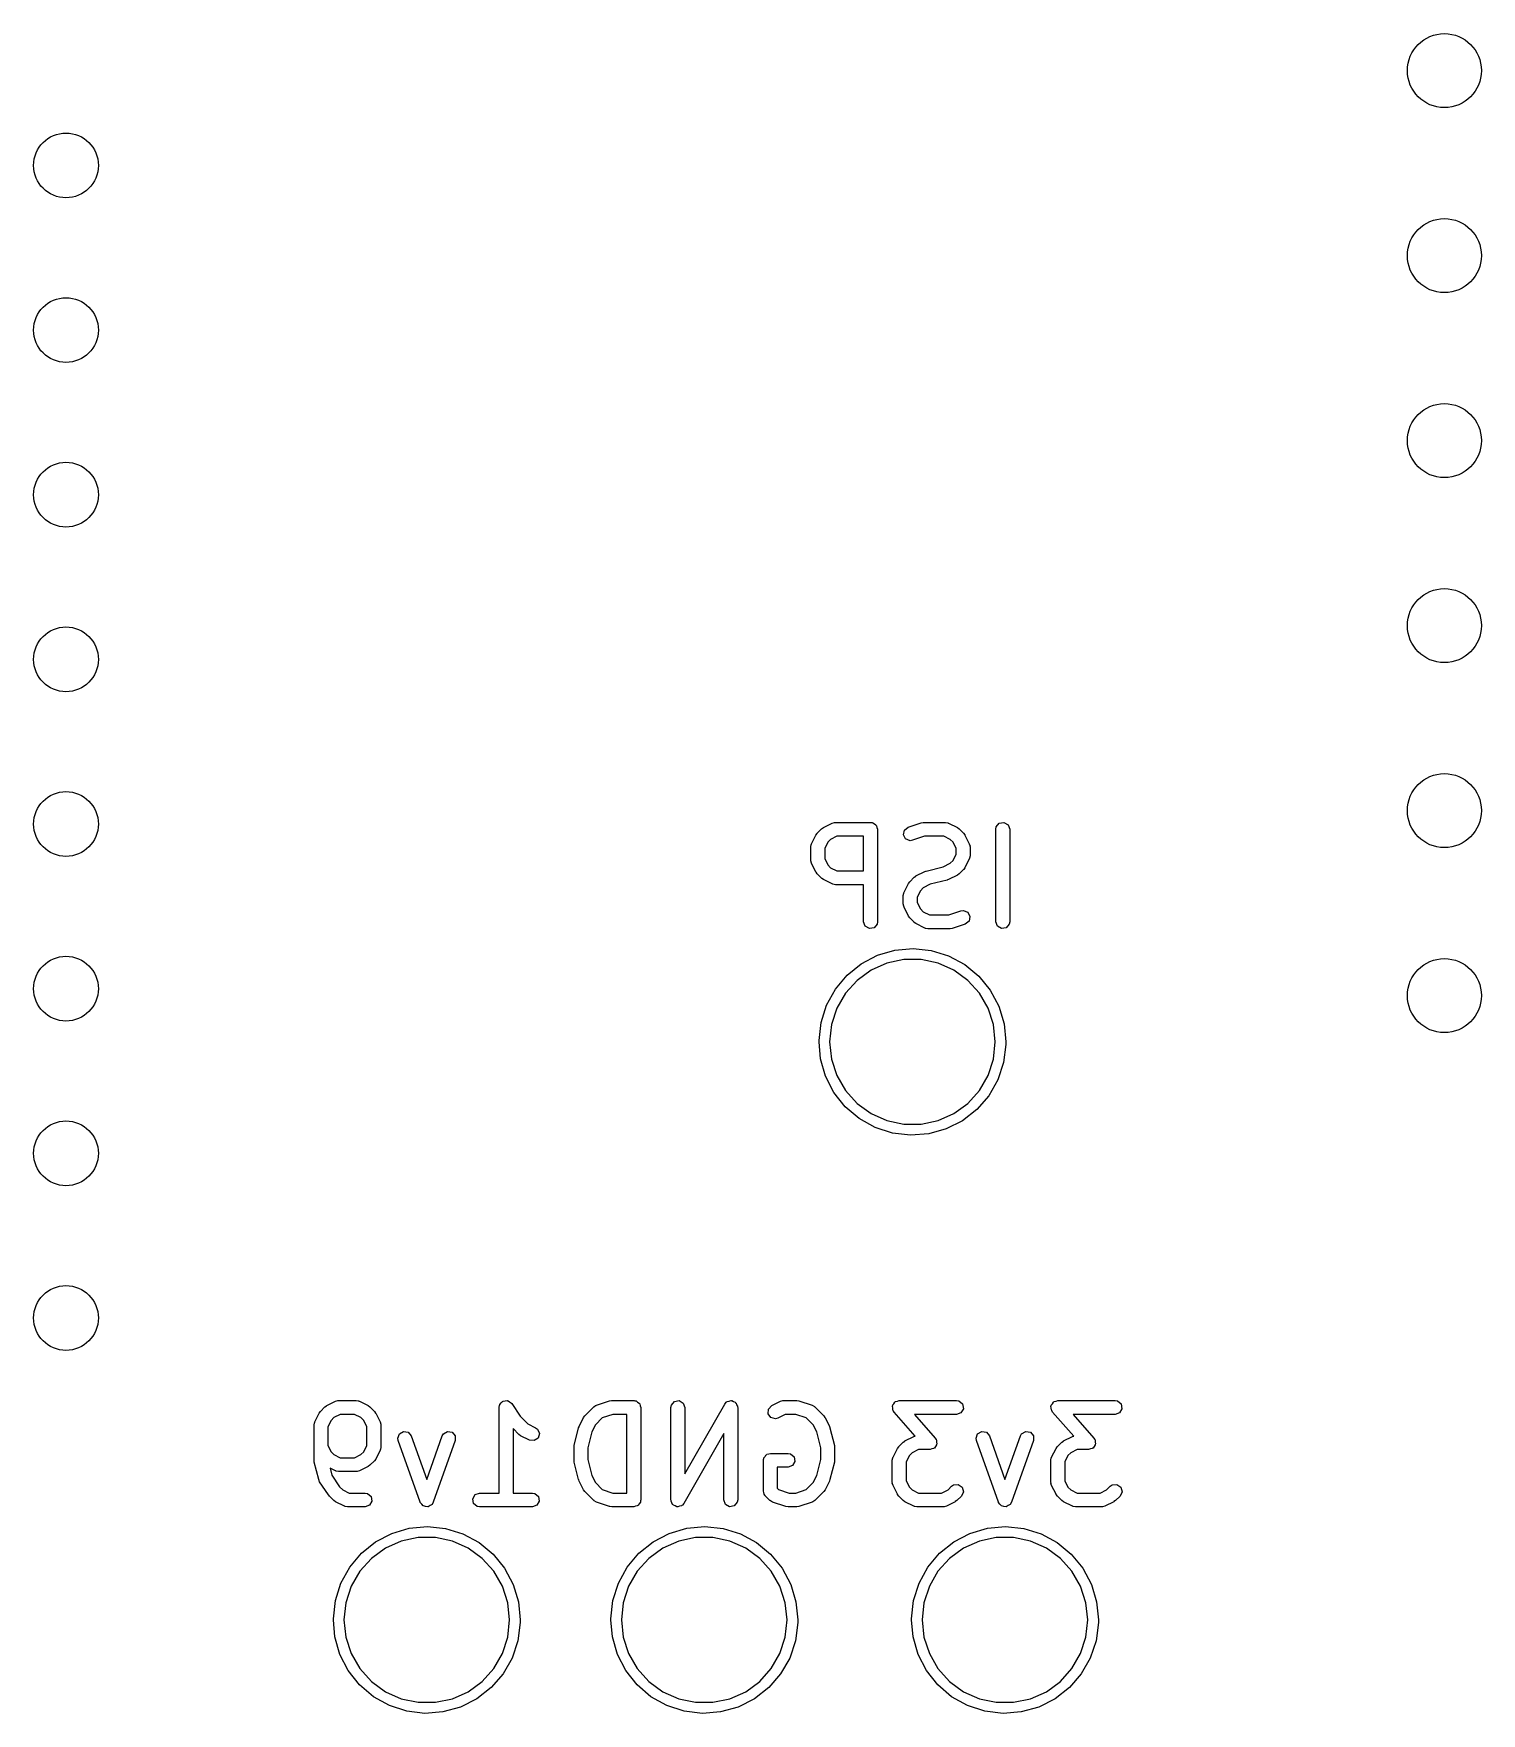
# Model space of a CAD drawing. Extents: x 4.55 to 6.23, y -4.66 to -2.22.
# Drawn here: x 5.61 to 6.226, y -4.656 to -3.941 of the extents above; entities that cross this region are included whole.
import ezdxf

# ---------------------------------------------------------------- set-up
doc = ezdxf.new("R2010")
doc.units = 0
doc.header["$MEASUREMENT"] = 0
doc.layers.add('BLACK', color=7, linetype='CONTINUOUS')

msp = doc.modelspace()

# ---------------------------------------------------------------- linework, layer by layer
at = {"layer": 'BLACK', "linetype": 'CONTINUOUS'}
for p, q in [((5.9413, -4.2858), (5.94318, -4.28205)), ((5.94318, -4.28205), (5.9437, -4.28134)), ((5.9437, -4.28134), (5.94373, -4.28128)), ((5.94373, -4.28128), (5.94561, -4.27941)), ((5.94561, -4.27941), (5.94633, -4.2789)), ((5.94633, -4.2789), (5.94637, -4.27886)), ((5.94637, -4.27886), (5.95012, -4.27698)), ((5.95214, -4.28257), (5.94944, -4.28392)), ((5.95012, -4.27698), (5.95111, -4.27669)), ((5.95111, -4.27669), (5.95128, -4.27673)), ((5.95128, -4.27673), (5.95144, -4.27667)), ((5.95144, -4.27667), (5.96644, -4.27667)), ((5.96349, -4.28257), (5.95214, -4.28257)), ((5.96349, -4.29729), (5.96349, -4.28257)), ((5.96644, -4.27667), (5.96683, -4.27674)), ((5.96683, -4.27674), (5.96695, -4.27671)), ((5.96695, -4.27671), (5.96707, -4.27678)), ((5.96707, -4.27678), (5.96745, -4.27685)), ((5.96745, -4.27685), (5.96804, -4.27734)), ((5.96804, -4.27734), (5.9687, -4.27772)), ((5.9687, -4.27772), (5.96879, -4.27797)), ((5.96879, -4.27797), (5.969, -4.27814)), ((5.969, -4.27814), (5.96913, -4.2789)), ((5.96913, -4.2789), (5.96939, -4.27962)), ((5.96939, -4.27962), (5.96939, -4.31899)), ((5.98039, -4.28193), (5.9808, -4.27995)), ((5.98136, -4.28371), (5.98039, -4.28193)), ((5.9808, -4.27995), (5.98238, -4.27869)), ((5.98238, -4.27869), (5.98801, -4.27682)), ((5.98942, -4.28257), (5.98425, -4.2843)), ((5.98801, -4.27682), (5.98888, -4.27669)), ((5.98888, -4.27669), (5.98894, -4.27667)), ((5.98894, -4.27667), (5.99831, -4.27667)), ((5.99762, -4.28257), (5.98942, -4.28257)), ((6.00031, -4.28392), (5.99762, -4.28257)), ((5.99831, -4.27667), (5.99932, -4.27685)), ((5.99932, -4.27685), (5.99946, -4.27696)), ((5.99946, -4.27696), (5.99963, -4.27698)), ((5.99963, -4.27698), (6.00338, -4.27886)), ((6.00338, -4.27886), (6.00409, -4.27938)), ((6.00409, -4.27938), (6.00415, -4.27941)), ((6.00415, -4.27941), (6.00602, -4.28128)), ((6.00602, -4.28128), (6.00653, -4.28201)), ((6.00653, -4.28201), (6.00658, -4.28205)), ((6.00658, -4.28205), (6.00845, -4.2858)), ((6.01973, -4.27962), (6.01991, -4.27861)), ((6.01973, -4.31899), (6.01973, -4.27962)), ((6.01991, -4.27861), (6.02121, -4.27706)), ((6.02121, -4.27706), (6.0232, -4.27671)), ((6.0232, -4.27671), (6.02495, -4.27772)), ((6.02495, -4.27772), (6.02564, -4.27962)), ((6.02564, -4.27962), (6.02564, -4.31899)), ((5.94099, -4.28712), (5.94117, -4.28611)), ((5.94099, -4.29274), (5.94099, -4.28712)), ((5.94117, -4.28611), (5.94128, -4.28598)), ((5.94128, -4.28598), (5.9413, -4.2858)), ((5.94825, -4.28512), (5.9469, -4.28782)), ((5.9469, -4.28782), (5.9469, -4.29205)), ((5.94944, -4.28392), (5.94825, -4.28512)), ((5.98323, -4.28445), (5.98136, -4.28371)), ((5.98425, -4.2843), (5.98323, -4.28445)), ((6.00151, -4.28512), (6.00031, -4.28392)), ((6.00286, -4.28782), (6.00151, -4.28512)), ((6.00286, -4.29017), (6.00286, -4.28782)), ((6.00845, -4.2858), (6.00875, -4.28678)), ((6.00875, -4.28678), (6.0087, -4.28695)), ((6.0087, -4.28695), (6.00876, -4.28712)), ((6.00876, -4.28712), (6.00876, -4.29087)), ((5.94105, -4.29291), (5.94099, -4.29274)), ((5.94101, -4.29308), (5.94105, -4.29291)), ((5.9413, -4.29407), (5.94101, -4.29308)), ((5.94318, -4.29781), (5.9413, -4.29407)), ((5.9469, -4.29205), (5.94825, -4.29475)), ((5.94825, -4.29475), (5.94944, -4.29594)), ((5.94944, -4.29594), (5.95214, -4.29729)), ((5.9901, -4.29738), (5.99728, -4.29558)), ((5.99728, -4.29558), (6.00031, -4.29407)), ((6.00031, -4.29407), (6.00151, -4.29287)), ((6.00151, -4.29287), (6.00286, -4.29017)), ((6.00602, -4.29671), (6.00415, -4.29858)), ((6.00605, -4.29665), (6.00602, -4.29671)), ((6.00658, -4.29594), (6.00605, -4.29665)), ((6.00845, -4.29219), (6.00658, -4.29594)), ((6.00847, -4.29202), (6.00845, -4.29219)), ((6.00859, -4.29188), (6.00847, -4.29202)), ((6.00876, -4.29087), (6.00859, -4.29188)), ((5.94323, -4.29786), (5.94318, -4.29781)), ((5.94373, -4.29858), (5.94323, -4.29786)), ((5.94561, -4.30046), (5.94373, -4.29858)), ((5.94566, -4.30048), (5.94561, -4.30046)), ((5.94637, -4.30101), (5.94566, -4.30048)), ((5.95012, -4.30288), (5.94637, -4.30101)), ((5.9503, -4.3029), (5.95012, -4.30288)), ((5.95043, -4.30302), (5.9503, -4.3029)), ((5.95144, -4.3032), (5.95043, -4.30302)), ((5.96349, -4.3032), (5.95144, -4.3032)), ((5.95214, -4.29729), (5.96349, -4.29729)), ((5.96349, -4.31899), (5.96349, -4.3032)), ((5.98067, -4.30642), (5.98255, -4.30267)), ((5.98255, -4.30267), (5.98307, -4.30196)), ((5.98307, -4.30196), (5.9831, -4.30191)), ((5.9831, -4.30191), (5.98498, -4.30003)), ((5.98498, -4.30003), (5.9857, -4.29952)), ((5.9857, -4.29952), (5.98574, -4.29948)), ((5.98574, -4.29948), (5.98949, -4.2976)), ((5.99184, -4.30303), (5.98881, -4.30455)), ((5.98949, -4.2976), (5.98998, -4.29746)), ((5.98998, -4.29746), (5.9901, -4.29738)), ((5.99903, -4.30123), (5.99184, -4.30303)), ((5.99914, -4.30116), (5.99903, -4.30123)), ((5.99963, -4.30101), (5.99914, -4.30116)), ((6.00338, -4.29914), (5.99963, -4.30101)), ((6.00343, -4.29909), (6.00338, -4.29914)), ((6.00415, -4.29858), (6.00343, -4.29909)), ((5.98036, -4.30774), (5.98054, -4.30673)), ((5.98036, -4.31149), (5.98036, -4.30774)), ((5.98054, -4.30673), (5.98065, -4.3066)), ((5.98065, -4.3066), (5.98067, -4.30642)), ((5.98762, -4.30574), (5.98627, -4.30844)), ((5.98627, -4.30844), (5.98627, -4.3108)), ((5.98627, -4.3108), (5.98762, -4.31349)), ((5.98881, -4.30455), (5.98762, -4.30574)), ((5.98042, -4.31166), (5.98036, -4.31149)), ((5.98038, -4.31183), (5.98042, -4.31166)), ((5.98067, -4.31281), (5.98038, -4.31183)), ((5.98255, -4.31656), (5.98067, -4.31281)), ((5.9826, -4.31661), (5.98255, -4.31656)), ((5.9831, -4.31733), (5.9826, -4.31661)), ((5.98498, -4.3192), (5.9831, -4.31733)), ((5.98762, -4.31349), (5.98881, -4.31469)), ((5.98881, -4.31469), (5.99151, -4.31604)), ((5.99151, -4.31604), (5.99971, -4.31604)), ((5.99971, -4.31604), (6.00488, -4.31432)), ((6.00488, -4.31432), (6.00589, -4.31416)), ((6.00589, -4.31416), (6.00777, -4.31491)), ((6.00777, -4.31491), (6.00873, -4.31668)), ((6.00873, -4.31668), (6.00833, -4.31866)), ((5.96418, -4.32089), (5.96349, -4.31899)), ((5.96593, -4.3219), (5.96418, -4.32089)), ((5.96792, -4.32155), (5.96593, -4.3219)), ((5.96922, -4.32), (5.96792, -4.32155)), ((5.96939, -4.31899), (5.96922, -4.32)), ((5.98503, -4.31923), (5.98498, -4.3192)), ((5.98574, -4.31976), (5.98503, -4.31923)), ((5.98949, -4.32163), (5.98574, -4.31976)), ((5.98967, -4.32165), (5.98949, -4.32163)), ((5.9898, -4.32177), (5.98967, -4.32165)), ((5.99081, -4.32194), (5.9898, -4.32177)), ((6.00019, -4.32194), (5.99081, -4.32194)), ((6.00025, -4.32192), (6.00019, -4.32194)), ((6.00112, -4.32179), (6.00025, -4.32192)), ((6.00675, -4.31992), (6.00112, -4.32179)), ((6.00833, -4.31866), (6.00675, -4.31992)), ((6.02042, -4.32089), (6.01973, -4.31899)), ((6.02217, -4.3219), (6.02042, -4.32089)), ((6.02416, -4.32155), (6.02217, -4.3219)), ((6.02546, -4.32), (6.02416, -4.32155)), ((6.02564, -4.31899), (6.02546, -4.32)), ((5.96936, -4.33321), (5.9768, -4.33102)), ((5.9768, -4.33102), (5.98453, -4.33032)), ((5.98453, -4.33032), (5.99225, -4.33113)), ((5.99225, -4.33113), (5.99966, -4.33342)), ((5.95643, -4.34167), (5.96248, -4.33681)), ((5.96664, -4.33957), (5.96068, -4.3439)), ((5.96248, -4.33681), (5.96936, -4.33321)), ((5.97336, -4.33657), (5.96664, -4.33957)), ((5.98057, -4.33504), (5.97336, -4.33657)), ((5.98793, -4.33504), (5.98057, -4.33504)), ((5.99514, -4.33657), (5.98793, -4.33504)), ((6.00187, -4.33957), (5.99514, -4.33657)), ((5.99966, -4.33342), (6.00649, -4.33711)), ((6.00783, -4.3439), (6.00187, -4.33957)), ((6.00649, -4.33711), (6.01247, -4.34206)), ((5.95144, -4.34761), (5.95643, -4.34167)), ((5.96068, -4.3439), (5.95575, -4.34937)), ((6.01276, -4.34937), (6.00783, -4.3439)), ((6.01247, -4.34206), (6.01737, -4.34807)), ((5.9477, -4.35441), (5.95144, -4.34761)), ((5.95575, -4.34937), (5.95207, -4.35575)), ((6.01644, -4.35575), (6.01276, -4.34937)), ((6.01737, -4.34807), (6.02102, -4.35493)), ((5.94536, -4.36181), (5.9477, -4.35441)), ((5.95207, -4.35575), (5.94979, -4.36275)), ((6.01871, -4.36275), (6.01644, -4.35575)), ((6.02102, -4.35493), (6.02326, -4.36236)), ((5.94449, -4.36952), (5.94536, -4.36181)), ((5.94979, -4.36275), (5.94902, -4.37008)), ((6.01948, -4.37008), (6.01871, -4.36275)), ((6.02326, -4.36236), (6.02402, -4.37008)), ((5.94454, -4.37008), (5.94449, -4.36952)), ((5.94514, -4.37726), (5.94454, -4.37008)), ((5.94902, -4.37008), (5.94979, -4.3774)), ((6.01871, -4.3774), (6.01948, -4.37008)), ((6.024, -4.37119), (6.02303, -4.37889)), ((6.02402, -4.37008), (6.024, -4.37119)), ((5.94728, -4.38472), (5.94514, -4.37726)), ((5.94979, -4.3774), (5.95207, -4.38441)), ((6.01644, -4.38441), (6.01871, -4.3774)), ((6.02303, -4.37889), (6.02058, -4.38625)), ((5.95083, -4.39162), (5.94728, -4.38472)), ((5.95207, -4.38441), (5.95575, -4.39079)), ((6.01276, -4.39079), (6.01644, -4.38441)), ((6.02058, -4.38625), (6.01674, -4.393)), ((5.95565, -4.3977), (5.95083, -4.39162)), ((5.95575, -4.39079), (5.96068, -4.39626)), ((5.96068, -4.39626), (5.96664, -4.40059)), ((6.00187, -4.40059), (6.00783, -4.39626)), ((6.00783, -4.39626), (6.01276, -4.39079)), ((6.01674, -4.393), (6.01167, -4.39887)), ((5.96156, -4.40273), (5.95565, -4.3977)), ((5.96833, -4.40652), (5.96156, -4.40273)), ((5.96664, -4.40059), (5.97336, -4.40359)), ((5.97336, -4.40359), (5.98057, -4.40512)), ((5.98793, -4.40512), (5.99514, -4.40359)), ((5.99514, -4.40359), (6.00187, -4.40059)), ((6.00556, -4.40365), (5.99863, -4.40715)), ((6.01167, -4.39887), (6.00556, -4.40365)), ((5.97571, -4.40891), (5.96833, -4.40652)), ((5.98342, -4.40983), (5.97571, -4.40891)), ((5.98057, -4.40512), (5.98793, -4.40512)), ((5.99116, -4.40924), (5.98342, -4.40983)), ((5.99863, -4.40715), (5.99116, -4.40924)), ((5.73235, -4.52735), (5.73423, -4.52547)), ((5.73423, -4.52547), (5.73495, -4.52496)), ((5.73495, -4.52496), (5.73499, -4.52492)), ((5.73499, -4.52492), (5.73874, -4.52304)), ((5.73874, -4.52304), (5.73973, -4.52275)), ((5.73973, -4.52275), (5.7399, -4.52279)), ((5.7399, -4.52279), (5.74006, -4.52273)), ((5.74006, -4.52273), (5.74756, -4.52273)), ((5.74756, -4.52273), (5.74857, -4.52291)), ((5.74857, -4.52291), (5.74871, -4.52302)), ((5.74871, -4.52302), (5.74888, -4.52304)), ((5.74888, -4.52304), (5.75263, -4.52492)), ((5.75263, -4.52492), (5.75334, -4.52544)), ((5.75334, -4.52544), (5.7534, -4.52547)), ((5.7534, -4.52547), (5.75528, -4.52735)), ((5.80835, -4.52568), (5.80853, -4.52467)), ((5.80835, -4.5621), (5.80835, -4.52568)), ((5.80853, -4.52467), (5.80864, -4.52454)), ((5.80864, -4.52454), (5.80866, -4.52438)), ((5.80866, -4.52438), (5.80928, -4.52378)), ((5.80928, -4.52378), (5.80983, -4.52313)), ((5.80983, -4.52313), (5.81, -4.5231)), ((5.81, -4.5231), (5.81012, -4.52298)), ((5.81012, -4.52298), (5.81097, -4.52293)), ((5.81097, -4.52293), (5.81182, -4.52278)), ((5.81182, -4.52278), (5.81196, -4.52286)), ((5.81196, -4.52286), (5.81213, -4.52285)), ((5.81213, -4.52285), (5.81282, -4.52336)), ((5.81282, -4.52336), (5.81357, -4.52379)), ((5.81357, -4.52379), (5.81362, -4.52395)), ((5.81362, -4.52395), (5.81376, -4.52405)), ((5.81376, -4.52405), (5.81735, -4.52943)), ((5.84484, -4.52922), (5.84859, -4.52547)), ((5.84859, -4.52547), (5.84943, -4.52488)), ((5.84943, -4.52488), (5.8496, -4.52487)), ((5.8496, -4.52487), (5.84974, -4.52476)), ((5.84974, -4.52476), (5.85537, -4.52288)), ((5.85537, -4.52288), (5.85624, -4.52275)), ((5.85624, -4.52275), (5.8563, -4.52273)), ((5.8563, -4.52273), (5.86567, -4.52273)), ((5.86567, -4.52273), (5.86606, -4.5228)), ((5.86606, -4.5228), (5.86619, -4.52278)), ((5.86619, -4.52278), (5.8663, -4.52284)), ((5.8663, -4.52284), (5.86668, -4.52291)), ((5.86668, -4.52291), (5.86727, -4.5234)), ((5.86727, -4.5234), (5.86793, -4.52379)), ((5.86793, -4.52379), (5.86803, -4.52404)), ((5.86803, -4.52404), (5.86823, -4.52421)), ((5.86823, -4.52421), (5.86836, -4.52496)), ((5.86836, -4.52496), (5.86863, -4.52568)), ((5.86863, -4.52568), (5.86863, -4.56505)), ((5.88147, -4.52568), (5.88165, -4.52467)), ((5.88147, -4.56505), (5.88147, -4.52568)), ((5.88165, -4.52467), (5.88294, -4.52313)), ((5.88294, -4.52313), (5.88493, -4.52278)), ((5.88493, -4.52278), (5.88668, -4.52379)), ((5.88668, -4.52379), (5.88737, -4.52568)), ((5.88737, -4.55394), (5.90435, -4.52422)), ((5.88737, -4.52568), (5.88737, -4.55394)), ((5.90435, -4.52422), (5.90501, -4.52343)), ((5.90501, -4.52343), (5.90527, -4.52334)), ((5.90527, -4.52334), (5.90544, -4.52313)), ((5.90544, -4.52313), (5.90619, -4.52299)), ((5.90619, -4.52299), (5.9069, -4.52273)), ((5.9069, -4.52273), (5.90716, -4.52282)), ((5.90716, -4.52282), (5.90743, -4.52278)), ((5.90743, -4.52278), (5.90809, -4.52316)), ((5.90809, -4.52316), (5.90881, -4.52341)), ((5.90881, -4.52341), (5.90894, -4.52365)), ((5.90894, -4.52365), (5.90918, -4.52379)), ((5.90918, -4.52379), (5.90944, -4.5245)), ((5.90944, -4.5245), (5.90982, -4.52516)), ((5.90982, -4.52516), (5.90978, -4.52543)), ((5.90978, -4.52543), (5.90987, -4.52568)), ((5.90987, -4.52568), (5.90987, -4.56505)), ((5.92296, -4.52638), (5.92434, -4.52492)), ((5.92434, -4.52492), (5.92809, -4.52304)), ((5.92809, -4.52304), (5.92908, -4.52275)), ((5.92908, -4.52275), (5.92925, -4.52279)), ((5.92925, -4.52279), (5.92942, -4.52273)), ((5.92942, -4.52273), (5.93504, -4.52273)), ((5.93504, -4.52273), (5.93591, -4.52288)), ((5.93591, -4.52288), (5.93597, -4.52288)), ((5.93597, -4.52288), (5.9416, -4.52476)), ((5.9416, -4.52476), (5.9425, -4.52525)), ((5.9425, -4.52525), (5.94259, -4.5254)), ((5.94259, -4.5254), (5.94275, -4.52547)), ((5.94275, -4.52547), (5.9465, -4.52922)), ((5.97572, -4.52517), (5.97584, -4.52497)), ((5.97586, -4.52596), (5.97572, -4.52517)), ((5.97583, -4.52473), (5.97633, -4.52411)), ((5.97584, -4.52497), (5.97583, -4.52473)), ((5.97633, -4.52411), (5.97673, -4.52342)), ((5.97673, -4.52342), (5.97695, -4.52334)), ((5.97695, -4.52334), (5.9771, -4.52316)), ((5.9771, -4.52316), (5.97788, -4.523)), ((5.97788, -4.523), (5.97863, -4.52273)), ((5.97863, -4.52273), (6.003, -4.52273)), ((6.003, -4.52273), (6.00401, -4.52291)), ((6.00401, -4.52291), (6.00556, -4.52421)), ((6.00556, -4.52421), (6.00591, -4.5262)), ((6.04321, -4.52517), (6.04333, -4.52497)), ((6.04335, -4.52596), (6.04321, -4.52517)), ((6.04332, -4.52473), (6.04382, -4.52411)), ((6.04333, -4.52497), (6.04332, -4.52473)), ((6.04382, -4.52411), (6.04422, -4.52342)), ((6.04422, -4.52342), (6.04444, -4.52334)), ((6.04444, -4.52334), (6.04459, -4.52316)), ((6.04459, -4.52316), (6.04537, -4.523)), ((6.04537, -4.523), (6.04612, -4.52273)), ((6.04612, -4.52273), (6.07049, -4.52273)), ((6.07049, -4.52273), (6.0715, -4.52291)), ((6.0715, -4.52291), (6.07305, -4.52421)), ((6.07305, -4.52421), (6.0734, -4.5262)), ((5.72961, -4.53318), (5.72979, -4.53217)), ((5.72979, -4.53217), (5.7299, -4.53204)), ((5.7299, -4.53204), (5.72992, -4.53186)), ((5.72992, -4.53186), (5.7318, -4.52811)), ((5.7318, -4.52811), (5.73232, -4.5274)), ((5.73232, -4.5274), (5.73235, -4.52735)), ((5.73687, -4.53118), (5.73552, -4.53388)), ((5.73806, -4.52999), (5.73687, -4.53118)), ((5.74076, -4.52864), (5.73806, -4.52999)), ((5.74687, -4.52864), (5.74076, -4.52864)), ((5.74956, -4.52999), (5.74687, -4.52864)), ((5.75076, -4.53118), (5.74956, -4.52999)), ((5.75211, -4.53388), (5.75076, -4.53118)), ((5.75528, -4.52735), (5.75578, -4.52807)), ((5.75578, -4.52807), (5.75583, -4.52811)), ((5.75583, -4.52811), (5.7577, -4.53186)), ((5.7577, -4.53186), (5.758, -4.53285)), ((5.81735, -4.52943), (5.82055, -4.53263)), ((5.82055, -4.53263), (5.82387, -4.53429)), ((5.84241, -4.53374), (5.84428, -4.52999)), ((5.84428, -4.52999), (5.84481, -4.52928)), ((5.84481, -4.52928), (5.84484, -4.52922)), ((5.85227, -4.53014), (5.84935, -4.53306)), ((5.85678, -4.52864), (5.85227, -4.53014)), ((5.86272, -4.52864), (5.85678, -4.52864)), ((5.86272, -4.5621), (5.86272, -4.52864)), ((5.92284, -4.5284), (5.92296, -4.52638)), ((5.92404, -4.53002), (5.92284, -4.5284)), ((5.926, -4.53049), (5.92404, -4.53002)), ((5.92699, -4.5302), (5.926, -4.53049)), ((5.93011, -4.52864), (5.92699, -4.5302)), ((5.93456, -4.52864), (5.93011, -4.52864)), ((5.93907, -4.53014), (5.93456, -4.52864)), ((5.94199, -4.53306), (5.93907, -4.53014)), ((5.9465, -4.52922), (5.94701, -4.52994)), ((5.94701, -4.52994), (5.94705, -4.52999)), ((5.94705, -4.52999), (5.94893, -4.53374)), ((5.97587, -4.52675), (5.97586, -4.52596)), ((5.97605, -4.52704), (5.97587, -4.52675)), ((5.97607, -4.52716), (5.97605, -4.52704)), ((5.97618, -4.52725), (5.97607, -4.52716)), ((5.97641, -4.52763), (5.97618, -4.52725)), ((5.98537, -4.53787), (5.97641, -4.52763)), ((6.003, -4.52864), (5.98513, -4.52864)), ((5.98513, -4.52864), (5.99397, -4.53874)), ((6.0049, -4.52795), (6.003, -4.52864)), ((6.00591, -4.5262), (6.0049, -4.52795)), ((6.04337, -4.52675), (6.04335, -4.52596)), ((6.04354, -4.52704), (6.04337, -4.52675)), ((6.04356, -4.52716), (6.04354, -4.52704)), ((6.04367, -4.52725), (6.04356, -4.52716)), ((6.0439, -4.52763), (6.04367, -4.52725)), ((6.05286, -4.53787), (6.0439, -4.52763)), ((6.07049, -4.52864), (6.05263, -4.52864)), ((6.05263, -4.52864), (6.06146, -4.53874)), ((6.07239, -4.52795), (6.07049, -4.52864)), ((6.0734, -4.5262), (6.07239, -4.52795)), ((5.72961, -4.54818), (5.72961, -4.53318)), ((5.73552, -4.53388), (5.73552, -4.54186)), ((5.75211, -4.54186), (5.75211, -4.53388)), ((5.758, -4.53285), (5.75795, -4.53302)), ((5.75795, -4.53302), (5.75801, -4.53318)), ((5.75801, -4.53318), (5.75801, -4.54256)), ((5.76523, -4.53879), (5.76593, -4.5369)), ((5.7654, -4.5398), (5.76523, -4.53879)), ((5.77478, -4.56605), (5.7654, -4.5398)), ((5.76593, -4.5369), (5.76769, -4.5359)), ((5.76769, -4.5359), (5.76968, -4.53626)), ((5.76968, -4.53626), (5.77097, -4.53781)), ((5.77097, -4.53781), (5.77756, -4.55628)), ((5.77756, -4.55628), (5.78415, -4.53781)), ((5.78971, -4.5398), (5.78034, -4.56605)), ((5.78415, -4.53781), (5.78466, -4.53692)), ((5.78466, -4.53692), (5.7864, -4.5359)), ((5.7864, -4.5359), (5.78839, -4.53624)), ((5.78839, -4.53624), (5.7897, -4.53778)), ((5.7897, -4.53778), (5.78971, -4.5398)), ((5.81672, -4.53715), (5.81426, -4.53469)), ((5.81426, -4.53469), (5.81426, -4.5621)), ((5.81677, -4.53717), (5.81672, -4.53715)), ((5.81748, -4.5377), (5.81677, -4.53717)), ((5.82123, -4.53957), (5.81748, -4.5377)), ((5.82324, -4.5398), (5.82123, -4.53957)), ((5.82492, -4.53869), (5.82324, -4.5398)), ((5.82387, -4.53429), (5.8247, -4.5349)), ((5.8247, -4.5349), (5.8255, -4.53676)), ((5.8255, -4.53676), (5.82492, -4.53869)), ((5.84031, -4.54184), (5.84219, -4.53434)), ((5.84219, -4.53434), (5.84239, -4.53388)), ((5.84239, -4.53388), (5.84241, -4.53374)), ((5.84784, -4.53609), (5.84613, -4.54292)), ((5.84935, -4.53306), (5.84784, -4.53609)), ((5.90397, -4.5368), (5.88698, -4.56652)), ((5.90397, -4.56505), (5.90397, -4.5368)), ((5.9435, -4.53609), (5.94199, -4.53306)), ((5.94521, -4.54292), (5.9435, -4.53609)), ((5.94893, -4.53374), (5.94907, -4.53423)), ((5.94907, -4.53423), (5.94915, -4.53434)), ((5.94915, -4.53434), (5.95103, -4.54184)), ((5.98029, -4.54047), (5.98101, -4.53996)), ((5.98101, -4.53996), (5.98106, -4.53992)), ((5.98106, -4.53992), (5.98481, -4.53804)), ((5.98481, -4.53804), (5.98537, -4.53787)), ((5.99397, -4.53874), (5.9942, -4.53912)), ((5.9942, -4.53912), (5.99431, -4.53921)), ((5.99431, -4.53921), (5.99433, -4.53933)), ((5.99433, -4.53933), (5.9945, -4.53962)), ((5.9945, -4.53962), (5.99452, -4.54041)), ((6.0113, -4.53879), (6.012, -4.5369)), ((6.01147, -4.5398), (6.0113, -4.53879)), ((6.02084, -4.56605), (6.01147, -4.5398)), ((6.012, -4.5369), (6.01375, -4.5359)), ((6.01375, -4.5359), (6.01574, -4.53626)), ((6.01574, -4.53626), (6.01703, -4.53781)), ((6.01703, -4.53781), (6.02362, -4.55628)), ((6.02362, -4.55628), (6.03022, -4.53781)), ((6.03578, -4.5398), (6.0264, -4.56605)), ((6.03022, -4.53781), (6.03072, -4.53692)), ((6.03072, -4.53692), (6.03247, -4.5359)), ((6.03247, -4.5359), (6.03446, -4.53624)), ((6.03446, -4.53624), (6.03576, -4.53778)), ((6.03576, -4.53778), (6.03578, -4.5398)), ((6.04778, -4.54047), (6.0485, -4.53996)), ((6.0485, -4.53996), (6.04855, -4.53992)), ((6.04855, -4.53992), (6.0523, -4.53804)), ((6.0523, -4.53804), (6.05286, -4.53787)), ((6.06146, -4.53874), (6.06169, -4.53912)), ((6.06169, -4.53912), (6.0618, -4.53921)), ((6.0618, -4.53921), (6.06182, -4.53933)), ((6.06182, -4.53933), (6.062, -4.53962)), ((6.062, -4.53962), (6.06201, -4.54041)), ((5.73552, -4.54186), (5.73687, -4.54456)), ((5.73687, -4.54456), (5.73806, -4.54575)), ((5.73806, -4.54575), (5.74076, -4.5471)), ((5.74076, -4.5471), (5.74687, -4.5471)), ((5.74687, -4.5471), (5.74956, -4.54575)), ((5.74956, -4.54575), (5.75076, -4.54456)), ((5.75076, -4.54456), (5.75211, -4.54186)), ((5.7577, -4.54388), (5.75583, -4.54763)), ((5.75772, -4.5437), (5.7577, -4.54388)), ((5.75784, -4.54357), (5.75772, -4.5437)), ((5.75801, -4.54256), (5.75784, -4.54357)), ((5.84022, -4.54256), (5.84033, -4.54198)), ((5.84022, -4.54818), (5.84022, -4.54256)), ((5.84033, -4.54198), (5.84031, -4.54184)), ((5.84613, -4.54292), (5.84613, -4.54782)), ((5.92102, -4.54717), (5.92151, -4.54658)), ((5.92151, -4.54658), (5.92189, -4.54592)), ((5.92189, -4.54592), (5.92214, -4.54583)), ((5.92214, -4.54583), (5.92231, -4.54562)), ((5.92231, -4.54562), (5.92307, -4.54549)), ((5.92307, -4.54549), (5.92379, -4.54523)), ((5.92379, -4.54523), (5.93129, -4.54523)), ((5.93129, -4.54523), (5.9323, -4.54541)), ((5.9323, -4.54541), (5.93385, -4.54671)), ((5.93385, -4.54671), (5.9342, -4.54869)), ((5.94521, -4.54782), (5.94521, -4.54292)), ((5.95103, -4.54184), (5.95107, -4.54243)), ((5.95107, -4.54243), (5.95112, -4.54256)), ((5.95112, -4.54256), (5.95112, -4.54818)), ((5.97585, -4.54717), (5.97597, -4.54704)), ((5.97597, -4.54704), (5.97599, -4.54686)), ((5.97599, -4.54686), (5.97786, -4.54311)), ((5.97786, -4.54311), (5.97839, -4.5424)), ((5.97839, -4.5424), (5.97841, -4.54234)), ((5.97841, -4.54234), (5.98029, -4.54047)), ((5.98293, -4.54618), (5.98158, -4.54888)), ((5.98413, -4.54498), (5.98293, -4.54618)), ((5.98682, -4.54364), (5.98413, -4.54498)), ((5.99175, -4.54364), (5.98682, -4.54364)), ((5.9925, -4.54336), (5.99175, -4.54364)), ((5.99328, -4.54321), (5.9925, -4.54336)), ((5.99343, -4.54302), (5.99328, -4.54321)), ((5.99365, -4.54294), (5.99343, -4.54302)), ((5.99405, -4.54225), (5.99365, -4.54294)), ((5.99455, -4.54163), (5.99405, -4.54225)), ((5.99452, -4.54041), (5.99466, -4.5412)), ((5.99466, -4.5412), (5.99454, -4.5414)), ((5.99454, -4.5414), (5.99455, -4.54163)), ((6.04334, -4.54717), (6.04346, -4.54704)), ((6.04346, -4.54704), (6.04348, -4.54686)), ((6.04348, -4.54686), (6.04535, -4.54311)), ((6.04535, -4.54311), (6.04588, -4.5424)), ((6.04588, -4.5424), (6.04591, -4.54234)), ((6.04591, -4.54234), (6.04778, -4.54047)), ((6.05042, -4.54618), (6.04907, -4.54888)), ((6.05162, -4.54498), (6.05042, -4.54618)), ((6.05432, -4.54364), (6.05162, -4.54498)), ((6.05924, -4.54364), (6.05432, -4.54364)), ((6.05999, -4.54336), (6.05924, -4.54364)), ((6.06077, -4.54321), (6.05999, -4.54336)), ((6.06092, -4.54302), (6.06077, -4.54321)), ((6.06114, -4.54294), (6.06092, -4.54302)), ((6.06154, -4.54226), (6.06114, -4.54294)), ((6.06204, -4.54163), (6.06154, -4.54226)), ((6.06201, -4.54041), (6.06215, -4.5412)), ((6.06215, -4.5412), (6.06203, -4.5414)), ((6.06203, -4.5414), (6.06204, -4.54163)), ((5.72966, -4.54831), (5.72961, -4.54818)), ((5.7297, -4.5489), (5.72966, -4.54831)), ((5.73157, -4.5564), (5.7297, -4.5489)), ((5.73874, -4.5527), (5.73645, -4.55155)), ((5.73645, -4.55155), (5.73718, -4.55447)), ((5.73892, -4.55272), (5.73874, -4.5527)), ((5.73905, -4.55283), (5.73892, -4.55272)), ((5.74006, -4.55301), (5.73905, -4.55283)), ((5.74756, -4.55301), (5.74006, -4.55301)), ((5.74773, -4.55295), (5.74756, -4.55301)), ((5.7479, -4.55299), (5.74773, -4.55295)), ((5.74888, -4.5527), (5.7479, -4.55299)), ((5.75263, -4.55082), (5.74888, -4.5527)), ((5.75268, -4.55078), (5.75263, -4.55082)), ((5.7534, -4.55027), (5.75268, -4.55078)), ((5.75528, -4.54839), (5.7534, -4.55027)), ((5.7553, -4.54834), (5.75528, -4.54839)), ((5.75583, -4.54763), (5.7553, -4.54834)), ((5.84027, -4.54831), (5.84022, -4.54818)), ((5.84031, -4.5489), (5.84027, -4.54831)), ((5.84219, -4.5564), (5.84031, -4.5489)), ((5.84613, -4.54782), (5.84784, -4.55465)), ((5.92084, -4.54818), (5.92091, -4.5478)), ((5.92084, -4.5613), (5.92084, -4.54818)), ((5.92088, -4.54767), (5.92095, -4.54756)), ((5.92091, -4.5478), (5.92088, -4.54767)), ((5.92095, -4.54756), (5.92102, -4.54717)), ((5.93129, -4.55113), (5.92674, -4.55113)), ((5.92674, -4.55113), (5.92674, -4.56008)), ((5.93319, -4.55044), (5.93129, -4.55113)), ((5.9342, -4.54869), (5.93319, -4.55044)), ((5.9435, -4.55465), (5.94521, -4.54782)), ((5.95103, -4.5489), (5.94915, -4.5564)), ((5.95112, -4.54818), (5.95101, -4.54876)), ((5.95101, -4.54876), (5.95103, -4.5489)), ((5.97567, -4.54818), (5.97585, -4.54717)), ((5.97567, -4.55756), (5.97567, -4.54818)), ((5.98158, -4.54888), (5.98158, -4.55686)), ((6.04317, -4.54818), (6.04334, -4.54717)), ((6.04317, -4.55756), (6.04317, -4.54818)), ((6.04907, -4.54888), (6.04907, -4.55686)), ((5.73158, -4.55641), (5.73157, -4.5564)), ((5.73198, -4.55732), (5.73158, -4.55641)), ((5.73573, -4.56294), (5.73198, -4.55732)), ((5.73718, -4.55447), (5.74048, -4.55942)), ((5.74048, -4.55942), (5.74181, -4.56075)), ((5.74181, -4.56075), (5.74451, -4.5621)), ((5.84226, -4.55651), (5.84219, -4.5564)), ((5.84241, -4.557), (5.84226, -4.55651)), ((5.84428, -4.56075), (5.84241, -4.557)), ((5.84433, -4.56079), (5.84428, -4.56075)), ((5.84484, -4.56152), (5.84433, -4.56079)), ((5.84784, -4.55465), (5.84935, -4.55768)), ((5.84935, -4.55768), (5.85227, -4.5606)), ((5.85227, -4.5606), (5.85678, -4.5621)), ((5.92106, -4.56191), (5.92084, -4.5613)), ((5.92674, -4.56008), (5.92726, -4.5606)), ((5.92726, -4.5606), (5.93177, -4.5621)), ((5.93456, -4.5621), (5.93907, -4.5606)), ((5.93907, -4.5606), (5.94199, -4.55768)), ((5.94199, -4.55768), (5.9435, -4.55465)), ((5.94705, -4.56075), (5.94653, -4.56146)), ((5.94893, -4.557), (5.94705, -4.56075)), ((5.94894, -4.55686), (5.94893, -4.557)), ((5.94915, -4.5564), (5.94894, -4.55686)), ((5.97574, -4.55772), (5.97567, -4.55756)), ((5.97569, -4.55789), (5.97574, -4.55772)), ((5.97599, -4.55888), (5.97569, -4.55789)), ((5.97786, -4.56263), (5.97599, -4.55888)), ((5.98158, -4.55686), (5.98293, -4.55956)), ((5.98293, -4.55956), (5.98413, -4.56075)), ((5.98413, -4.56075), (5.98682, -4.5621)), ((5.99668, -4.5621), (5.99938, -4.56075)), ((5.99938, -4.56075), (6.00091, -4.55922)), ((6.00091, -4.55922), (6.00175, -4.55863)), ((6.00175, -4.55863), (6.00376, -4.55845)), ((6.00376, -4.55845), (6.00542, -4.55961)), ((6.00542, -4.55961), (6.00594, -4.56156)), ((6.04323, -4.55772), (6.04317, -4.55756)), ((6.04319, -4.55789), (6.04323, -4.55772)), ((6.04348, -4.55888), (6.04319, -4.55789)), ((6.04535, -4.56263), (6.04348, -4.55888)), ((6.04907, -4.55686), (6.05042, -4.55956)), ((6.05042, -4.55956), (6.05162, -4.56075)), ((6.05162, -4.56075), (6.05432, -4.5621)), ((6.06417, -4.5621), (6.06687, -4.56075)), ((6.06687, -4.56075), (6.0684, -4.55922)), ((6.0684, -4.55922), (6.06924, -4.55863)), ((6.06924, -4.55863), (6.07126, -4.55845)), ((6.07126, -4.55845), (6.07291, -4.55961)), ((6.07291, -4.55961), (6.07343, -4.56156)), ((5.73584, -4.56302), (5.73573, -4.56294)), ((5.7361, -4.56339), (5.73584, -4.56302)), ((5.73798, -4.56527), (5.7361, -4.56339)), ((5.73803, -4.56529), (5.73798, -4.56527)), ((5.73874, -4.56582), (5.73803, -4.56529)), ((5.74249, -4.5677), (5.73874, -4.56582)), ((5.74267, -4.56772), (5.74249, -4.5677)), ((5.7428, -4.56783), (5.74267, -4.56772)), ((5.74381, -4.56801), (5.7428, -4.56783)), ((5.75131, -4.56801), (5.74381, -4.56801)), ((5.74451, -4.5621), (5.75131, -4.5621)), ((5.75131, -4.5621), (5.75232, -4.56228)), ((5.75321, -4.56732), (5.75131, -4.56801)), ((5.75232, -4.56228), (5.75387, -4.56358)), ((5.75422, -4.56557), (5.75321, -4.56732)), ((5.75387, -4.56358), (5.75422, -4.56557)), ((5.77479, -4.56606), (5.77478, -4.56605)), ((5.77479, -4.56608), (5.77479, -4.56606)), ((5.77543, -4.56684), (5.77479, -4.56608)), ((5.77607, -4.5676), (5.77543, -4.56684)), ((5.77609, -4.56761), (5.77607, -4.5676)), ((5.7761, -4.56762), (5.77609, -4.56761)), ((5.77708, -4.56779), (5.7761, -4.56762)), ((5.77805, -4.56797), (5.77708, -4.56779)), ((5.77807, -4.56796), (5.77805, -4.56797)), ((5.77809, -4.56796), (5.77807, -4.56796)), ((5.77895, -4.56746), (5.77809, -4.56796)), ((5.77981, -4.56697), (5.77895, -4.56746)), ((5.77982, -4.56695), (5.77981, -4.56697)), ((5.77983, -4.56694), (5.77982, -4.56695)), ((5.78034, -4.56605), (5.77983, -4.56694)), ((5.79715, -4.56454), (5.79816, -4.56279)), ((5.7975, -4.56653), (5.79715, -4.56454)), ((5.79905, -4.56783), (5.7975, -4.56653)), ((5.79816, -4.56279), (5.80006, -4.5621)), ((5.80006, -4.56801), (5.79905, -4.56783)), ((5.80006, -4.5621), (5.80835, -4.5621)), ((5.82255, -4.56801), (5.80006, -4.56801)), ((5.81426, -4.5621), (5.82255, -4.5621)), ((5.82255, -4.5621), (5.82356, -4.56228)), ((5.82445, -4.56732), (5.82255, -4.56801)), ((5.82356, -4.56228), (5.82511, -4.56358)), ((5.82546, -4.56557), (5.82445, -4.56732)), ((5.82511, -4.56358), (5.82546, -4.56557)), ((5.84859, -4.56527), (5.84484, -4.56152)), ((5.84875, -4.56534), (5.84859, -4.56527)), ((5.84884, -4.56549), (5.84875, -4.56534)), ((5.84974, -4.56598), (5.84884, -4.56549)), ((5.85537, -4.56786), (5.84974, -4.56598)), ((5.85543, -4.56785), (5.85537, -4.56786)), ((5.8563, -4.56801), (5.85543, -4.56785)), ((5.86567, -4.56801), (5.8563, -4.56801)), ((5.85678, -4.5621), (5.86272, -4.5621)), ((5.86639, -4.56774), (5.86567, -4.56801)), ((5.86715, -4.56761), (5.86639, -4.56774)), ((5.86732, -4.56741), (5.86715, -4.56761)), ((5.86757, -4.56732), (5.86732, -4.56741)), ((5.86795, -4.56665), (5.86757, -4.56732)), ((5.86845, -4.56606), (5.86795, -4.56665)), ((5.86852, -4.56568), (5.86845, -4.56606)), ((5.86858, -4.56557), (5.86852, -4.56568)), ((5.86863, -4.56505), (5.86856, -4.56544)), ((5.86856, -4.56544), (5.86858, -4.56557)), ((5.88156, -4.56531), (5.88147, -4.56505)), ((5.88152, -4.56558), (5.88156, -4.56531)), ((5.8819, -4.56624), (5.88152, -4.56558)), ((5.88216, -4.56695), (5.8819, -4.56624)), ((5.8824, -4.56709), (5.88216, -4.56695)), ((5.88253, -4.56732), (5.8824, -4.56709)), ((5.88325, -4.56758), (5.88253, -4.56732)), ((5.88391, -4.56796), (5.88325, -4.56758)), ((5.88418, -4.56791), (5.88391, -4.56796)), ((5.88443, -4.56801), (5.88418, -4.56791)), ((5.88515, -4.56774), (5.88443, -4.56801)), ((5.8859, -4.56761), (5.88515, -4.56774)), ((5.88607, -4.5674), (5.8859, -4.56761)), ((5.88633, -4.56731), (5.88607, -4.5674)), ((5.88698, -4.56652), (5.88633, -4.56731)), ((5.90466, -4.56695), (5.90397, -4.56505)), ((5.90641, -4.56796), (5.90466, -4.56695)), ((5.90839, -4.56761), (5.90641, -4.56796)), ((5.90969, -4.56606), (5.90839, -4.56761)), ((5.90987, -4.56505), (5.90969, -4.56606)), ((5.92111, -4.56255), (5.92106, -4.56191)), ((5.92148, -4.56308), (5.92111, -4.56255)), ((5.92153, -4.5632), (5.92148, -4.56308)), ((5.9216, -4.56324), (5.92153, -4.5632)), ((5.9217, -4.56339), (5.9216, -4.56324)), ((5.92358, -4.56527), (5.9217, -4.56339)), ((5.92374, -4.56534), (5.92358, -4.56527)), ((5.92383, -4.56549), (5.92374, -4.56534)), ((5.92473, -4.56598), (5.92383, -4.56549)), ((5.93036, -4.56786), (5.92473, -4.56598)), ((5.93042, -4.56785), (5.93036, -4.56786)), ((5.93129, -4.56801), (5.93042, -4.56785)), ((5.93504, -4.56801), (5.93129, -4.56801)), ((5.93177, -4.5621), (5.93456, -4.5621)), ((5.9351, -4.56799), (5.93504, -4.56801)), ((5.93597, -4.56786), (5.9351, -4.56799)), ((5.9416, -4.56598), (5.93597, -4.56786)), ((5.94174, -4.56587), (5.9416, -4.56598)), ((5.94191, -4.56586), (5.94174, -4.56587)), ((5.94275, -4.56527), (5.94191, -4.56586)), ((5.9465, -4.56152), (5.94275, -4.56527)), ((5.94653, -4.56146), (5.9465, -4.56152)), ((5.97791, -4.56267), (5.97786, -4.56263)), ((5.97841, -4.56339), (5.97791, -4.56267)), ((5.98029, -4.56527), (5.97841, -4.56339)), ((5.98035, -4.56529), (5.98029, -4.56527)), ((5.98106, -4.56582), (5.98035, -4.56529)), ((5.98481, -4.5677), (5.98106, -4.56582)), ((5.98498, -4.56772), (5.98481, -4.5677)), ((5.98512, -4.56783), (5.98498, -4.56772)), ((5.98613, -4.56801), (5.98512, -4.56783)), ((5.99738, -4.56801), (5.98613, -4.56801)), ((5.98682, -4.5621), (5.99668, -4.5621)), ((5.99754, -4.56795), (5.99738, -4.56801)), ((5.99771, -4.56799), (5.99754, -4.56795)), ((5.9987, -4.5677), (5.99771, -4.56799)), ((6.00245, -4.56582), (5.9987, -4.5677)), ((6.00249, -4.56577), (6.00245, -4.56582)), ((6.00321, -4.56527), (6.00249, -4.56577)), ((6.00509, -4.56339), (6.00321, -4.56527)), ((6.00594, -4.56156), (6.00509, -4.56339)), ((6.02085, -4.56606), (6.02084, -4.56605)), ((6.02085, -4.56608), (6.02085, -4.56606)), ((6.0215, -4.56684), (6.02085, -4.56608)), ((6.02213, -4.5676), (6.0215, -4.56684)), ((6.02215, -4.56761), (6.02213, -4.5676)), ((6.02216, -4.56762), (6.02215, -4.56761)), ((6.02314, -4.56779), (6.02216, -4.56762)), ((6.02412, -4.56797), (6.02314, -4.56779)), ((6.02413, -4.56796), (6.02412, -4.56797)), ((6.02415, -4.56796), (6.02413, -4.56796)), ((6.02501, -4.56746), (6.02415, -4.56796)), ((6.02587, -4.56697), (6.02501, -4.56746)), ((6.02588, -4.56695), (6.02587, -4.56697)), ((6.0259, -4.56694), (6.02588, -4.56695)), ((6.0264, -4.56605), (6.0259, -4.56694)), ((6.0454, -4.56267), (6.04535, -4.56263)), ((6.04591, -4.56339), (6.0454, -4.56267)), ((6.04778, -4.56527), (6.04591, -4.56339)), ((6.04784, -4.56529), (6.04778, -4.56527)), ((6.04855, -4.56582), (6.04784, -4.56529)), ((6.0523, -4.5677), (6.04855, -4.56582)), ((6.05247, -4.56772), (6.0523, -4.5677)), ((6.05261, -4.56783), (6.05247, -4.56772)), ((6.05362, -4.56801), (6.05261, -4.56783)), ((6.06487, -4.56801), (6.05362, -4.56801)), ((6.05432, -4.5621), (6.06417, -4.5621)), ((6.06503, -4.56795), (6.06487, -4.56801)), ((6.0652, -4.56799), (6.06503, -4.56795)), ((6.06619, -4.5677), (6.0652, -4.56799)), ((6.06994, -4.56582), (6.06619, -4.5677)), ((6.06998, -4.56577), (6.06994, -4.56582)), ((6.0707, -4.56527), (6.06998, -4.56577)), ((6.07258, -4.56339), (6.0707, -4.56527)), ((6.07343, -4.56156), (6.07258, -4.56339)), ((5.74974, -4.58773), (5.75579, -4.58287)), ((5.75579, -4.58287), (5.76266, -4.57927)), ((5.76667, -4.58263), (5.75994, -4.58563)), ((5.76266, -4.57927), (5.77011, -4.57708)), ((5.77388, -4.5811), (5.76667, -4.58263)), ((5.77011, -4.57708), (5.77784, -4.57638)), ((5.78124, -4.5811), (5.77388, -4.5811)), ((5.77784, -4.57638), (5.78555, -4.57719)), ((5.78845, -4.58263), (5.78124, -4.5811)), ((5.78555, -4.57719), (5.79297, -4.57948)), ((5.79518, -4.58563), (5.78845, -4.58263)), ((5.79297, -4.57948), (5.79979, -4.58318)), ((5.86785, -4.58773), (5.8739, -4.58287)), ((5.8739, -4.58287), (5.88077, -4.57927)), ((5.88478, -4.58263), (5.87805, -4.58563)), ((5.88077, -4.57927), (5.88822, -4.57708)), ((5.89199, -4.5811), (5.88478, -4.58263)), ((5.88822, -4.57708), (5.89595, -4.57638)), ((5.89935, -4.5811), (5.89199, -4.5811)), ((5.89595, -4.57638), (5.90366, -4.57719)), ((5.90656, -4.58263), (5.89935, -4.5811)), ((5.90366, -4.57719), (5.91108, -4.57948)), ((5.91329, -4.58563), (5.90656, -4.58263)), ((5.91108, -4.57948), (5.9179, -4.58318)), ((5.9958, -4.58773), (6.00185, -4.58287)), ((6.00185, -4.58287), (6.00873, -4.57927)), ((6.01273, -4.58263), (6.00601, -4.58563)), ((6.00873, -4.57927), (6.01617, -4.57708)), ((6.01994, -4.5811), (6.01273, -4.58263)), ((6.01617, -4.57708), (6.0239, -4.57638)), ((6.0273, -4.5811), (6.01994, -4.5811)), ((6.0239, -4.57638), (6.03162, -4.57719)), ((6.03451, -4.58263), (6.0273, -4.5811)), ((6.03162, -4.57719), (6.03903, -4.57948)), ((6.04124, -4.58563), (6.03451, -4.58263)), ((6.03903, -4.57948), (6.04586, -4.58318)), ((5.74475, -4.59368), (5.74974, -4.58773)), ((5.75398, -4.58996), (5.74906, -4.59543)), ((5.75994, -4.58563), (5.75398, -4.58996)), ((5.80113, -4.58996), (5.79518, -4.58563)), ((5.79979, -4.58318), (5.80577, -4.58812)), ((5.80606, -4.59543), (5.80113, -4.58996)), ((5.80577, -4.58812), (5.81068, -4.59414)), ((5.86286, -4.59368), (5.86785, -4.58773)), ((5.87209, -4.58996), (5.86717, -4.59543)), ((5.87805, -4.58563), (5.87209, -4.58996)), ((5.91924, -4.58996), (5.91329, -4.58563)), ((5.9179, -4.58318), (5.92388, -4.58812)), ((5.92417, -4.59543), (5.91924, -4.58996)), ((5.92388, -4.58812), (5.92879, -4.59414)), ((5.99081, -4.59368), (5.9958, -4.58773)), ((6.00005, -4.58996), (5.99512, -4.59543)), ((6.00601, -4.58563), (6.00005, -4.58996)), ((6.0472, -4.58996), (6.04124, -4.58563)), ((6.04586, -4.58318), (6.05184, -4.58812)), ((6.05213, -4.59543), (6.0472, -4.58996)), ((6.05184, -4.58812), (6.05674, -4.59414)), ((5.74101, -4.60048), (5.74475, -4.59368)), ((5.74906, -4.59543), (5.74537, -4.60181)), ((5.80975, -4.60181), (5.80606, -4.59543)), ((5.81068, -4.59414), (5.81432, -4.60099)), ((5.85912, -4.60048), (5.86286, -4.59368)), ((5.86717, -4.59543), (5.86348, -4.60181)), ((5.92786, -4.60181), (5.92417, -4.59543)), ((5.92879, -4.59414), (5.93243, -4.60099)), ((5.98707, -4.60048), (5.99081, -4.59368)), ((5.99512, -4.59543), (5.99144, -4.60181)), ((6.05581, -4.60181), (6.05213, -4.59543)), ((6.05674, -4.59414), (6.06039, -4.60099)), ((5.73866, -4.60787), (5.74101, -4.60048)), ((5.74537, -4.60181), (5.7431, -4.60882)), ((5.81202, -4.60882), (5.80975, -4.60181)), ((5.81432, -4.60099), (5.81657, -4.60842)), ((5.85677, -4.60787), (5.85912, -4.60048)), ((5.86348, -4.60181), (5.86121, -4.60882)), ((5.93013, -4.60882), (5.92786, -4.60181)), ((5.93243, -4.60099), (5.93468, -4.60842)), ((5.98473, -4.60787), (5.98707, -4.60048)), ((5.99144, -4.60181), (5.98916, -4.60882)), ((6.05808, -4.60882), (6.05581, -4.60181)), ((6.06039, -4.60099), (6.06263, -4.60842)), ((5.7378, -4.61559), (5.73866, -4.60787)), ((5.7431, -4.60882), (5.74233, -4.61614)), ((5.81279, -4.61614), (5.81202, -4.60882)), ((5.81657, -4.60842), (5.81732, -4.61614)), ((5.85591, -4.61559), (5.85677, -4.60787)), ((5.86121, -4.60882), (5.86044, -4.61614)), ((5.9309, -4.61614), (5.93013, -4.60882)), ((5.93468, -4.60842), (5.93543, -4.61614)), ((5.98386, -4.61559), (5.98473, -4.60787)), ((5.98916, -4.60882), (5.98839, -4.61614)), ((6.05885, -4.61614), (6.05808, -4.60882)), ((6.06263, -4.60842), (6.06339, -4.61614)), ((5.73785, -4.61614), (5.7378, -4.61559)), ((5.73845, -4.62332), (5.73785, -4.61614)), ((5.74233, -4.61614), (5.7431, -4.62347)), ((5.81202, -4.62347), (5.81279, -4.61614)), ((5.81731, -4.61725), (5.81633, -4.62495)), ((5.81732, -4.61614), (5.81731, -4.61725)), ((5.85596, -4.61614), (5.85591, -4.61559)), ((5.85656, -4.62332), (5.85596, -4.61614)), ((5.86044, -4.61614), (5.86121, -4.62347)), ((5.93013, -4.62347), (5.9309, -4.61614)), ((5.93542, -4.61725), (5.93444, -4.62495)), ((5.93543, -4.61614), (5.93542, -4.61725)), ((5.98391, -4.61614), (5.98386, -4.61559)), ((5.98451, -4.62332), (5.98391, -4.61614)), ((5.98839, -4.61614), (5.98916, -4.62347)), ((6.05808, -4.62347), (6.05885, -4.61614)), ((6.06337, -4.61725), (6.0624, -4.62495)), ((6.06339, -4.61614), (6.06337, -4.61725)), ((5.74059, -4.63078), (5.73845, -4.62332)), ((5.7431, -4.62347), (5.74537, -4.63047)), ((5.80975, -4.63047), (5.81202, -4.62347)), ((5.81633, -4.62495), (5.81389, -4.63232)), ((5.8587, -4.63078), (5.85656, -4.62332)), ((5.86121, -4.62347), (5.86348, -4.63047)), ((5.92786, -4.63047), (5.93013, -4.62347)), ((5.93444, -4.62495), (5.932, -4.63232)), ((5.98665, -4.63078), (5.98451, -4.62332)), ((5.98916, -4.62347), (5.99144, -4.63047)), ((6.05581, -4.63047), (6.05808, -4.62347)), ((6.0624, -4.62495), (6.05995, -4.63232)), ((5.74413, -4.63768), (5.74059, -4.63078)), ((5.74537, -4.63047), (5.74906, -4.63685)), ((5.80606, -4.63685), (5.80975, -4.63047)), ((5.81389, -4.63232), (5.81005, -4.63906)), ((5.86225, -4.63768), (5.8587, -4.63078)), ((5.86348, -4.63047), (5.86717, -4.63685)), ((5.92417, -4.63685), (5.92786, -4.63047)), ((5.932, -4.63232), (5.92816, -4.63906)), ((5.9902, -4.63768), (5.98665, -4.63078)), ((5.99144, -4.63047), (5.99512, -4.63685)), ((6.05213, -4.63685), (6.05581, -4.63047)), ((6.05995, -4.63232), (6.05611, -4.63906)), ((5.74896, -4.64376), (5.74413, -4.63768)), ((5.74906, -4.63685), (5.75398, -4.64232)), ((5.80113, -4.64232), (5.80606, -4.63685)), ((5.81005, -4.63906), (5.80498, -4.64494)), ((5.86707, -4.64376), (5.86225, -4.63768)), ((5.86717, -4.63685), (5.87209, -4.64232)), ((5.91924, -4.64232), (5.92417, -4.63685)), ((5.92816, -4.63906), (5.92309, -4.64494)), ((5.99502, -4.64376), (5.9902, -4.63768)), ((5.99512, -4.63685), (6.00005, -4.64232)), ((6.0472, -4.64232), (6.05213, -4.63685)), ((6.05611, -4.63906), (6.05104, -4.64494)), ((5.75487, -4.64879), (5.74896, -4.64376)), ((5.75398, -4.64232), (5.75994, -4.64665)), ((5.75994, -4.64665), (5.76667, -4.64965)), ((5.78845, -4.64965), (5.79518, -4.64665)), ((5.79518, -4.64665), (5.80113, -4.64232)), ((5.80498, -4.64494), (5.79887, -4.64972)), ((5.87298, -4.64879), (5.86707, -4.64376)), ((5.87209, -4.64232), (5.87805, -4.64665)), ((5.87805, -4.64665), (5.88478, -4.64965)), ((5.90656, -4.64965), (5.91329, -4.64665)), ((5.91329, -4.64665), (5.91924, -4.64232)), ((5.92309, -4.64494), (5.91698, -4.64972)), ((6.00093, -4.64879), (5.99502, -4.64376)), ((6.00005, -4.64232), (6.00601, -4.64665)), ((6.00601, -4.64665), (6.01273, -4.64965)), ((6.03451, -4.64965), (6.04124, -4.64665)), ((6.04124, -4.64665), (6.0472, -4.64232)), ((6.05104, -4.64494), (6.04493, -4.64972)), ((5.76164, -4.65258), (5.75487, -4.64879)), ((5.76902, -4.65498), (5.76164, -4.65258)), ((5.76667, -4.64965), (5.77388, -4.65118)), ((5.77388, -4.65118), (5.78124, -4.65118)), ((5.78124, -4.65118), (5.78845, -4.64965)), ((5.79194, -4.65321), (5.78446, -4.6553)), ((5.79887, -4.64972), (5.79194, -4.65321)), ((5.87975, -4.65258), (5.87298, -4.64879)), ((5.88713, -4.65498), (5.87975, -4.65258)), ((5.88478, -4.64965), (5.89199, -4.65118)), ((5.89199, -4.65118), (5.89935, -4.65118)), ((5.89935, -4.65118), (5.90656, -4.64965)), ((5.91005, -4.65321), (5.90257, -4.6553)), ((5.91698, -4.64972), (5.91005, -4.65321)), ((6.0077, -4.65258), (6.00093, -4.64879)), ((6.01508, -4.65498), (6.0077, -4.65258)), ((6.01273, -4.64965), (6.01994, -4.65118)), ((6.01994, -4.65118), (6.0273, -4.65118)), ((6.0273, -4.65118), (6.03451, -4.64965)), ((6.038, -4.65321), (6.03053, -4.6553)), ((6.04493, -4.64972), (6.038, -4.65321)), ((5.77673, -4.6559), (5.76902, -4.65498)), ((5.78446, -4.6553), (5.77673, -4.6559)), ((5.89484, -4.6559), (5.88713, -4.65498)), ((5.90257, -4.6553), (5.89484, -4.6559)), ((6.02279, -4.6559), (6.01508, -4.65498)), ((6.03053, -4.6553), (6.02279, -4.6559))]:
    msp.add_line(p, q, dxfattribs=at)
at = {"layer": 'BLACK'}
for centre, radius in [((6.21063, -3.95669), 0.01575), ((5.62402, -3.99705), 0.01378), ((6.21063, -4.03543), 0.01575), ((5.62402, -4.06713), 0.01378), ((6.21063, -4.11417), 0.01575), ((5.62402, -4.1372), 0.01378), ((6.21063, -4.19291), 0.01575), ((5.62402, -4.20728), 0.01378), ((6.21063, -4.27165), 0.01575), ((5.62402, -4.27736), 0.01378), ((5.62402, -4.34744), 0.01378), ((6.21063, -4.35039), 0.01575), ((5.62402, -4.41752), 0.01378), ((5.62402, -4.4876), 0.01378)]:
    msp.add_circle(centre, radius, dxfattribs=at)

doc.saveas('drawing.dxf')
